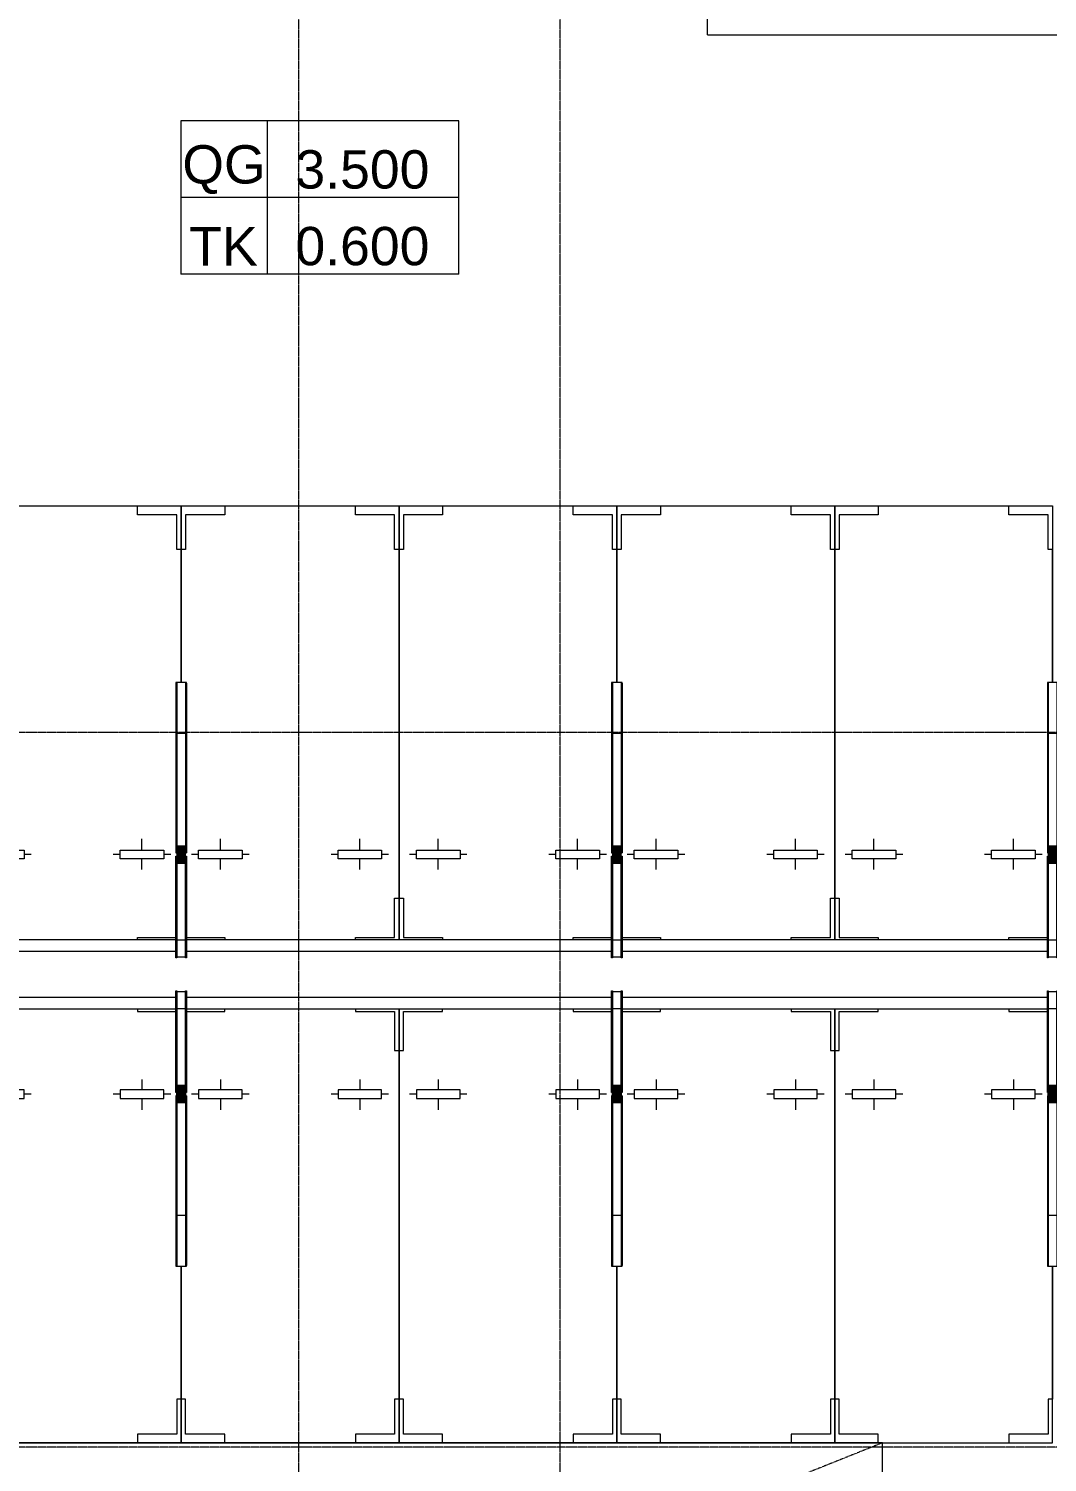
# Model space of a CAD drawing. Header units: millimetres. Extents: x -24439 to 198341, y -52871 to 149926.
# Drawn here: x 77453 to 89143, y 53362 to 69812 of the extents above; entities that cross this region are included whole.
import ezdxf

# ---------------------------------------------------------------- set-up
doc = ezdxf.new("R2010")
doc.units = ezdxf.units.MM
doc.linetypes.add('Dash', pattern=[6, 3, -3])
doc.linetypes.add('Grid Line', pattern=[22.225, 12.7, -3.175, 3.175, -3.175])
for name, color, linetype, lineweight in [('A-ANNO-NOTE', 131, 'Continuous', 9), ('A-FLOR', 192, 'Continuous', 9), ('C-PRKG', 70, 'Continuous', 9), ('C-PRKG-HDLN', 70, 'Dash', 9), ('S-COLS', 52, 'Continuous', 9), ('S-COLS-3', 9, 'Continuous', 9), ('S-COLS-4', 52, 'Continuous', 18), ('S-GRID-1', 1, 'Grid Line', 9)]:
    doc.layers.add(name, color=color, linetype=linetype, lineweight=lineweight)
doc.styles.add('Arial_6', font='arial_0.ttf', dxfattribs={"height": 2})
doc.styles.add('Arial_7', font='arial_0.ttf', dxfattribs={"height": 440})

# ---------------------------------------------------------------- blocks, each defined once
blk = doc.blocks.new('xe oto1 - xe oto-V148-TKCS_MB ĐỊNH VỊ CAO ĐỘ THIẾT KẾ')
at = {"layer": 'C-PRKG'}
for p, q in [((-2500, 4980), (-2500, 4500)), ((-2500, 4980), (-2500, 0)), ((-2450, 4500), (-2450, 4950)), ((-2450, 4950), (-2000, 4950)), ((-2000, 4950), (-2000, 4980)), ((-500, 4980), (-500, 4950)), ((-500, 4950), (-60, 4950)), ((-2500, 4500), (-2450, 4500)), ((-2500, 500), (-2500, 4500)), ((-2500, 4500), (-2500, 500)), ((-2050, 4170), (-2050, 4050)), ((-2050, 4170), (-2050, 4050)), ((-450, 4170), (-450, 4050)), ((-450, 4170), (-450, 4050)), ((-2300, 4000), (-2380, 4000)), ((-2300, 4000), (-2380, 4000)), ((-1800, 4050), (-2300, 4050)), ((-2300, 4050), (-2300, 3950)), ((-2300, 3950), (-1800, 3950)), ((-2050, 3950), (-2050, 3820)), ((-2050, 3950), (-2050, 3820)), ((-1800, 3950), (-1800, 4050)), ((-1720, 4000), (-1800, 4000)), ((-1720, 4000), (-1800, 4000)), ((-700, 4000), (-780, 4000)), ((-700, 4000), (-780, 4000)), ((-200, 4050), (-700, 4050)), ((-700, 4050), (-700, 3950)), ((-700, 3950), (-200, 3950)), ((-450, 3950), (-450, 3820)), ((-450, 3950), (-450, 3820)), ((-200, 3950), (-200, 4050)), ((-120, 4000), (-200, 4000)), ((-120, 4000), (-200, 4000)), ((0, 0), (0, 2025)), ((0, 500), (0, 2025)), ((0, 2025), (0, 500)), ((-2450, 500), (-2500, 500)), ((-2500, 500), (-2500, 0)), ((-2450, 100), (-2450, 500)), ((0, 500), (-50, 500)), ((-50, 500), (-50, 100)), ((0, 0), (0, 500)), ((-2500, 0), (-2000, 0)), ((-2500, 0), (0, 0)), ((-2000, 100), (-2450, 100)), ((-2000, 0), (-2000, 100)), ((-500, 100), (-500, 0)), ((-50, 100), (-500, 100)), ((-500, 0), (0, 0))]:
    blk.add_line(p, q, dxfattribs=at)
blk = doc.blocks.new('xe oto1 - xe oto-612721-TKCS_MB ĐỊNH VỊ CAO ĐỘ THIẾT KẾ')
at = {"layer": 'C-PRKG'}
for p, q in [((-2440, 4950), (-2000, 4950)), ((-2000, 4950), (-2000, 4980)), ((-500, 4980), (-500, 4950)), ((-500, 4950), (-50, 4950)), ((-50, 4950), (-50, 4500)), ((0, 4500), (0, 4980)), ((0, 0), (0, 4980)), ((-50, 4500), (0, 4500)), ((0, 500), (0, 4500)), ((0, 4500), (0, 500)), ((-2050, 4170), (-2050, 4050)), ((-2050, 4170), (-2050, 4050)), ((-450, 4170), (-450, 4050)), ((-450, 4170), (-450, 4050)), ((-2300, 4000), (-2380, 4000)), ((-2300, 4000), (-2380, 4000)), ((-1800, 4050), (-2300, 4050)), ((-2300, 4050), (-2300, 3950)), ((-2300, 3950), (-1800, 3950)), ((-2050, 3950), (-2050, 3820)), ((-2050, 3950), (-2050, 3820)), ((-1800, 3950), (-1800, 4050)), ((-1720, 4000), (-1800, 4000)), ((-1720, 4000), (-1800, 4000)), ((-700, 4000), (-780, 4000)), ((-700, 4000), (-780, 4000)), ((-200, 4050), (-700, 4050)), ((-700, 4050), (-700, 3950)), ((-700, 3950), (-200, 3950)), ((-450, 3950), (-450, 3820)), ((-450, 3950), (-450, 3820)), ((-200, 3950), (-200, 4050)), ((-120, 4000), (-200, 4000)), ((-120, 4000), (-200, 4000)), ((-2500, 2025), (-2500, 0)), ((-2500, 500), (-2500, 2025)), ((-2500, 2025), (-2500, 500)), ((-2450, 500), (-2500, 500)), ((-2500, 500), (-2500, 0)), ((-2450, 100), (-2450, 500)), ((0, 500), (-50, 500)), ((-50, 500), (-50, 100)), ((0, 0), (0, 500)), ((-2500, 0), (-2000, 0)), ((-2500, 0), (0, 0)), ((-2000, 100), (-2450, 100)), ((-2000, 0), (-2000, 100)), ((-500, 100), (-500, 0)), ((-50, 100), (-500, 100)), ((-500, 0), (0, 0))]:
    blk.add_line(p, q, dxfattribs=at)
blk = doc.blocks.new('xe oto1 - xe oto-V150-TKCS_MB ĐỊNH VỊ CAO ĐỘ THIẾT KẾ')
at = {"layer": 'C-PRKG'}
for p, q in [((-2500, 0), (0, 0)), ((-2500, -4980), (-2500, 0)), ((-500, 0), (0, 0)), ((-500, -100), (-500, 0)), ((0, 0), (0, -500)), ((0, 0), (0, -2025)), ((-2500, 0), (-2000, 0)), ((-2500, -500), (-2500, 0)), ((-2450, -100), (-2450, -500)), ((-2000, -100), (-2450, -100)), ((-2000, 0), (-2000, -100)), ((-50, -100), (-500, -100)), ((-50, -500), (-50, -100)), ((-2450, -500), (-2500, -500)), ((-2500, -500), (-2500, -4500)), ((-2500, -4500), (-2500, -500)), ((0, -500), (-50, -500)), ((0, -500), (0, -2025)), ((0, -2025), (0, -500)), ((-2050, -3950), (-2050, -3820)), ((-2050, -3950), (-2050, -3820)), ((-450, -3950), (-450, -3820)), ((-450, -3950), (-450, -3820)), ((-2300, -4000), (-2380, -4000)), ((-2300, -4000), (-2380, -4000)), ((-2300, -3950), (-1800, -3950)), ((-2300, -4050), (-2300, -3950)), ((-1800, -4050), (-2300, -4050)), ((-2050, -4170), (-2050, -4050)), ((-2050, -4170), (-2050, -4050)), ((-1800, -3950), (-1800, -4050)), ((-1720, -4000), (-1800, -4000)), ((-1720, -4000), (-1800, -4000)), ((-700, -4000), (-780, -4000)), ((-700, -4000), (-780, -4000)), ((-700, -3950), (-200, -3950)), ((-700, -4050), (-700, -3950)), ((-200, -4050), (-700, -4050)), ((-450, -4170), (-450, -4050)), ((-450, -4170), (-450, -4050)), ((-200, -3950), (-200, -4050)), ((-120, -4000), (-200, -4000)), ((-120, -4000), (-200, -4000)), ((-2500, -4500), (-2450, -4500)), ((-2500, -4980), (-2500, -4500)), ((-2450, -4500), (-2450, -4950)), ((-2450, -4950), (-2000, -4950)), ((-2000, -4950), (-2000, -4980)), ((-500, -4950), (-60, -4950)), ((-500, -4980), (-500, -4950))]:
    blk.add_line(p, q, dxfattribs=at)
blk = doc.blocks.new('xe oto1 - xe oto-615462-TKCS_MB ĐỊNH VỊ CAO ĐỘ THIẾT KẾ')
at = {"layer": 'C-PRKG'}
for p, q in [((-2500, 0), (0, 0)), ((-2500, -2025), (-2500, 0)), ((-500, 0), (0, 0)), ((-500, -100), (-500, 0)), ((0, 0), (0, -500)), ((0, 0), (0, -4980)), ((-2500, 0), (-2000, 0)), ((-2500, -500), (-2500, 0)), ((-2450, -100), (-2450, -500)), ((-2000, -100), (-2450, -100)), ((-2000, 0), (-2000, -100)), ((-50, -100), (-500, -100)), ((-50, -500), (-50, -100)), ((-2450, -500), (-2500, -500)), ((-2500, -500), (-2500, -2025)), ((-2500, -2025), (-2500, -500)), ((0, -500), (-50, -500)), ((0, -500), (0, -4500)), ((0, -4500), (0, -500)), ((-2050, -3950), (-2050, -3820)), ((-2050, -3950), (-2050, -3820)), ((-450, -3950), (-450, -3820)), ((-450, -3950), (-450, -3820)), ((-2300, -4000), (-2380, -4000)), ((-2300, -4000), (-2380, -4000)), ((-2300, -3950), (-1800, -3950)), ((-2300, -4050), (-2300, -3950)), ((-1800, -4050), (-2300, -4050)), ((-2050, -4170), (-2050, -4050)), ((-2050, -4170), (-2050, -4050)), ((-1800, -3950), (-1800, -4050)), ((-1720, -4000), (-1800, -4000)), ((-1720, -4000), (-1800, -4000)), ((-700, -4000), (-780, -4000)), ((-700, -4000), (-780, -4000)), ((-700, -3950), (-200, -3950)), ((-700, -4050), (-700, -3950)), ((-200, -4050), (-700, -4050)), ((-450, -4170), (-450, -4050)), ((-450, -4170), (-450, -4050)), ((-200, -3950), (-200, -4050)), ((-120, -4000), (-200, -4000)), ((-120, -4000), (-200, -4000)), ((-50, -4500), (0, -4500)), ((-50, -4950), (-50, -4500)), ((0, -4500), (0, -4980)), ((-2440, -4950), (-2000, -4950)), ((-2000, -4950), (-2000, -4980)), ((-500, -4950), (-50, -4950)), ((-500, -4980), (-500, -4950))]:
    blk.add_line(p, q, dxfattribs=at)
blk = doc.blocks.new('BAI XE PCCC - BAI XE PCCC-1475173-TKCS_MB ĐỊNH VỊ CAO ĐỘ THIẾT KẾ')
at = {"layer": 'C-PRKG'}
for p, q in [((0, 6000), (0, 0)), ((15000, 6000), (0, 6000)), ((15000, 0), (15000, 6000)), ((3675, 0), (12725, 0))]:
    blk.add_line(p, q, dxfattribs=at)
at = {"layer": 'C-PRKG-HDLN'}
for p, q in [((15000, 6000), (0, 0)), ((0, 6000), (15000, 0))]:
    blk.add_line(p, q, dxfattribs=at)
blk = doc.blocks.new('TRỤ ĐỂ XE - TRỤ ĐỂ XE-2599185-TKCS_MB ĐỊNH VỊ CAO ĐỘ THIẾT KẾ')
at = {"layer": 'S-COLS-3'}
blk.add_hatch(color=256, dxfattribs=at).paths.add_polyline_path([(50, 100), (-50, 100), (-50, -100), (50, -100), (50, 20)])
at = {"layer": 'S-COLS'}
for p, q in [((-60, 961), (-60, 1185)), ((-60, 1185), (-50, 1185)), ((-50, 1185), (-50, 961)), ((-50, 1177), (50, 1177)), ((50, 961), (50, 1185)), ((50, 1185), (60, 1185)), ((60, 1185), (60, 961)), ((-60, 20), (-60, 961)), ((-50, 961), (-60, 961)), ((50, 978), (-50, 978)), ((-50, 961), (-50, 20)), ((50, 20), (50, 961)), ((60, 961), (50, 961)), ((60, 961), (60, 20)), ((-50, 20), (-60, 20)), ((50, 100), (-50, 100)), ((60, 20), (50, 20)), ((-60, -1363), (-60, -20)), ((-50, -20), (-60, -20)), ((-50, -1363), (-50, -20)), ((50, -100), (-50, -100)), ((50, -1363), (50, -20)), ((60, -20), (50, -20)), ((60, -1363), (60, -20)), ((-60, -1966), (-60, -1363)), ((-50, -1363), (-60, -1363)), ((-50, -1966), (-50, -1363)), ((-50, -1388), (50, -1388)), ((50, -1966), (50, -1363)), ((60, -1363), (50, -1363)), ((60, -1966), (60, -1363)), ((-50, -1966), (-60, -1966)), ((-60, -1966), (-60, -1975)), ((-50, -1974), (-50, -1966)), ((-50, -1974), (50, -1974)), ((60, -1966), (50, -1966)), ((50, -1974), (50, -1966)), ((60, -1975), (60, -1966)), ((-60, -1975), (60, -1975))]:
    blk.add_line(p, q, dxfattribs=at)
at = {"layer": 'S-COLS-4'}
for p, q in [((-50, 20), (-50, -20)), ((50, -20), (50, 20))]:
    blk.add_line(p, q, dxfattribs=at)
blk = doc.blocks.new('TRỤ ĐỂ XE - TRỤ ĐỂ XE-2599187-TKCS_MB ĐỊNH VỊ CAO ĐỘ THIẾT KẾ')
at = {"layer": 'S-COLS-3'}
blk.add_hatch(color=256, dxfattribs=at).paths.add_polyline_path([(-50, 100), (-50, -100), (50, -100), (50, 100)])
at = {"layer": 'S-COLS'}
for p, q in [((60, 1975), (-60, 1975)), ((-60, 1975), (-60, 1966)), ((60, 1966), (60, 1975)), ((-60, 1966), (-50, 1966)), ((-60, 1363), (-60, 1966)), ((50, 1974), (-50, 1974)), ((-50, 1966), (-50, 1974)), ((-50, 1363), (-50, 1966)), ((50, 1966), (50, 1974)), ((50, 1966), (60, 1966)), ((50, 1363), (50, 1966)), ((60, 1363), (60, 1966)), ((-60, 1363), (-50, 1363)), ((-60, 20), (-60, 1363)), ((50, 1388), (-50, 1388)), ((-50, 20), (-50, 1363)), ((50, 1363), (60, 1363)), ((50, 20), (50, 1363)), ((60, 20), (60, 1363)), ((-60, 20), (-50, 20)), ((-50, 100), (50, 100)), ((50, 20), (60, 20)), ((-60, -961), (-60, -20)), ((-60, -20), (-50, -20)), ((-50, -20), (-50, -961)), ((-50, -100), (50, -100)), ((50, -961), (50, -20)), ((50, -20), (60, -20)), ((60, -20), (60, -961)), ((-60, -1185), (-60, -961)), ((-60, -961), (-50, -961)), ((-50, -961), (-50, -1185)), ((-50, -978), (50, -978)), ((50, -1185), (50, -961)), ((50, -961), (60, -961)), ((60, -961), (60, -1185)), ((-50, -1185), (-60, -1185)), ((50, -1177), (-50, -1177)), ((60, -1185), (50, -1185))]:
    blk.add_line(p, q, dxfattribs=at)
at = {"layer": 'S-COLS-4'}
for p, q in [((-50, -20), (-50, 20)), ((50, 20), (50, -20))]:
    blk.add_line(p, q, dxfattribs=at)
blk = doc.blocks.new('GHI CHU CAO DO THIET KE - GHI CHÚ CAO ĐỘ THIẾT KẾ-1513209-TKCS_MB ĐỊNH VỊ CAO ĐỘ THIẾT KẾ')
at = {"layer": 'A-ANNO-NOTE'}
for p, q in [((0, 8), (0, 0)), ((14.5, 8), (0, 8)), ((4.5, 8), (4.5, 0)), ((14.5, 0), (14.5, 8)), ((14.5, 4), (0, 4)), ((14.5, 0), (0, 0))]:
    blk.add_line(p, q, dxfattribs=at)
at = {"layer": 'A-ANNO-NOTE', "char_height": 2, "attachment_point": 5, "line_spacing_factor": 0.936439, "style": 'Arial_6'}
for s, insert, width in [('\\pt0.5,1,1.5,2,2.5,3,3.5,4,4.5,5,5.5,6,6.5,7,7.5,8,8.5,9,9.5,10,10.5,11,11.5,12,12.5,13,13.5,14,14.5,15,15.5,16;QG', (2.255, 5.459), 4.63), ('\\pt0.5,1,1.5,2,2.5,3,3.5,4,4.5,5,5.5,6,6.5,7,7.5,8,8.5,9,9.5,10,10.5,11,11.5,12,12.5,13,13.5,14,14.5,15,15.5,16;TK', (2.229, 1.459), 4.5)]:
    blk.add_mtext(s, dxfattribs=dict(at, insert=insert, width=width))

msp = doc.modelspace()

# ---------------------------------------------------------------- linework, layer by layer
at = {"layer": 'A-FLOR'}
for p, q in [((85242.6, 69741.9), (85242.6, 74936.3)), ((85242.6, 69741.9), (97852.6, 69741.9)), ((79142.6, 59355.3), (74262.6, 59355.3)), ((74262.6, 59225.3), (79142.6, 59225.3)), ((84142.6, 59355.3), (79262.6, 59355.3)), ((79262.6, 59225.3), (84142.6, 59225.3)), ((89142.6, 59355.3), (84262.6, 59355.3)), ((84262.6, 59225.3), (89142.6, 59225.3)), ((79142.6, 58696.3), (74262.6, 58696.3)), ((74262.6, 58566.3), (79142.6, 58566.3)), ((84142.6, 58696.3), (79262.6, 58696.3)), ((79262.6, 58566.3), (84142.6, 58566.3)), ((89142.6, 58696.3), (84262.6, 58696.3)), ((84262.6, 58566.3), (89142.6, 58566.3))]:
    msp.add_line(p, q, dxfattribs=at)
at = {"layer": 'S-GRID-1'}
for p, q in [((80552.6, 20960.6), (80552.6, 80482.7)), ((83552.6, 20960.6), (83552.6, 80482.7)), ((131551.8, 61736.9), (29351.8, 61736.9)), ((131551.8, 53536.9), (29351.8, 53536.9))]:
    msp.add_line(p, q, dxfattribs=at)

# ---------------------------------------------------------------- block references
at = {"layer": 'A-ANNO-NOTE', "xscale": 220, "yscale": 220, "zscale": 220}
msp.add_blockref('GHI CHU CAO DO THIET KE - GHI CHÚ CAO ĐỘ THIẾT KẾ-1513209-TKCS_MB ĐỊNH VỊ CAO ĐỘ THIẾT KẾ', (79198.1, 66993.5), dxfattribs=at)
at = {"layer": 'C-PRKG'}
for name, p in [('xe oto1 - xe oto-V150-TKCS_MB ĐỊNH VỊ CAO ĐỘ THIẾT KẾ', (79202.6, 64335.3)), ('xe oto1 - xe oto-615462-TKCS_MB ĐỊNH VỊ CAO ĐỘ THIẾT KẾ', (81702.6, 64335.3)), ('xe oto1 - xe oto-V150-TKCS_MB ĐỊNH VỊ CAO ĐỘ THIẾT KẾ', (84202.6, 64335.3)), ('xe oto1 - xe oto-615462-TKCS_MB ĐỊNH VỊ CAO ĐỘ THIẾT KẾ', (86702.6, 64335.3)), ('xe oto1 - xe oto-V150-TKCS_MB ĐỊNH VỊ CAO ĐỘ THIẾT KẾ', (89202.6, 64335.3)), ('xe oto1 - xe oto-V148-TKCS_MB ĐỊNH VỊ CAO ĐỘ THIẾT KẾ', (79202.6, 53586.3)), ('xe oto1 - xe oto-612721-TKCS_MB ĐỊNH VỊ CAO ĐỘ THIẾT KẾ', (81702.6, 53586.3)), ('xe oto1 - xe oto-V148-TKCS_MB ĐỊNH VỊ CAO ĐỘ THIẾT KẾ', (84202.6, 53586.3)), ('xe oto1 - xe oto-612721-TKCS_MB ĐỊNH VỊ CAO ĐỘ THIẾT KẾ', (86702.6, 53586.3)), ('xe oto1 - xe oto-V148-TKCS_MB ĐỊNH VỊ CAO ĐỘ THIẾT KẾ', (89202.6, 53586.3)), ('BAI XE PCCC - BAI XE PCCC-1475173-TKCS_MB ĐỊNH VỊ CAO ĐỘ THIẾT KẾ', (72252.6, 47586.3))]:
    msp.add_blockref(name, p, dxfattribs=at)
at = {"layer": 'S-COLS', "rotation": 180}
for name, p in [('TRỤ ĐỂ XE - TRỤ ĐỂ XE-2599185-TKCS_MB ĐỊNH VỊ CAO ĐỘ THIẾT KẾ', (79202.6, 60335.3)), ('TRỤ ĐỂ XE - TRỤ ĐỂ XE-2599185-TKCS_MB ĐỊNH VỊ CAO ĐỘ THIẾT KẾ', (84202.6, 60335.3)), ('TRỤ ĐỂ XE - TRỤ ĐỂ XE-2599185-TKCS_MB ĐỊNH VỊ CAO ĐỘ THIẾT KẾ', (89202.6, 60335.3)), ('TRỤ ĐỂ XE - TRỤ ĐỂ XE-2599187-TKCS_MB ĐỊNH VỊ CAO ĐỘ THIẾT KẾ', (79202.6, 57586.3)), ('TRỤ ĐỂ XE - TRỤ ĐỂ XE-2599187-TKCS_MB ĐỊNH VỊ CAO ĐỘ THIẾT KẾ', (84202.6, 57586.3)), ('TRỤ ĐỂ XE - TRỤ ĐỂ XE-2599187-TKCS_MB ĐỊNH VỊ CAO ĐỘ THIẾT KẾ', (89202.6, 57586.3))]:
    msp.add_blockref(name, p, dxfattribs=at)

# ---------------------------------------------------------------- texts
at = {"layer": 'A-ANNO-NOTE', "char_height": 440, "width": 1586.2, "attachment_point": 5, "line_spacing_factor": 0.936439, "style": 'Arial_7'}
for s, insert in [('\\pt2794,5588,8382,11176,13970,16764,19558,22352,25146,27940,30734,33528,36322,39116,41910,44704,47498,50292,53086,55880,58674,61468,64262,67056,69850,72644,75438,78232,81026,83820,86614,89408;3.500', (81282.7, 68194.4)), ('\\pt2794,5588,8382,11176,13970,16764,19558,22352,25146,27940,30734,33528,36322,39116,41910,44704,47498,50292,53086,55880,58674,61468,64262,67056,69850,72644,75438,78232,81026,83820,86614,89408;0.600', (81282.7, 67314.4))]:
    msp.add_mtext(s, dxfattribs=dict(at, insert=insert))

doc.saveas('drawing.dxf')
